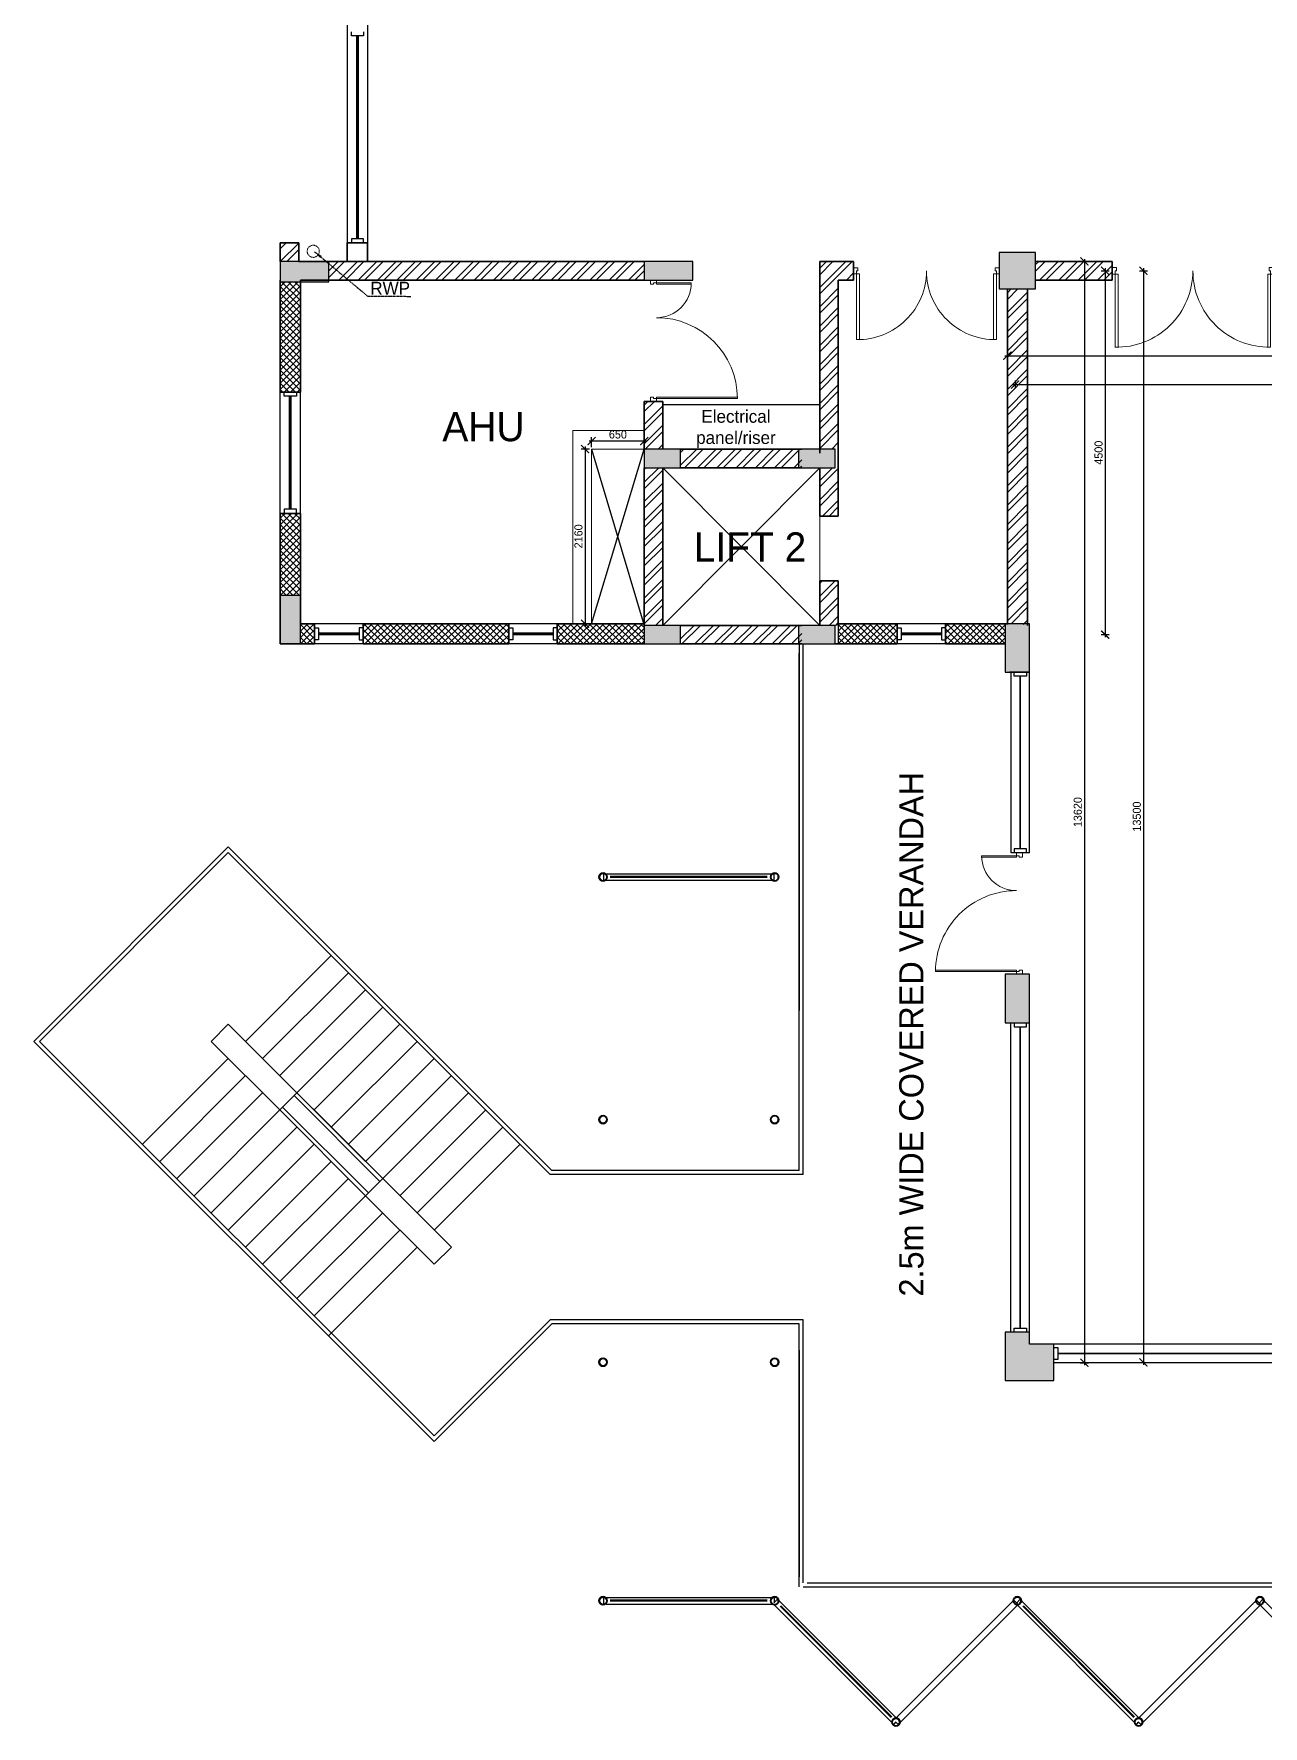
# Model space of a CAD drawing. Header units: millimetres. Extents: x -276609 to 1081398, y -453808 to 472098.
# Drawn here: x 469086 to 484284, y 3326 to 24255 of the extents above; entities that cross this region are included whole.
import ezdxf

# ---------------------------------------------------------------- set-up
doc = ezdxf.new("R2010")
doc.units = ezdxf.units.MM
doc.header["$MEASUREMENT"] = 0
doc.linetypes.add('ACAD_ISO10W100', pattern=[18, 12, -3, 0, -3])
for name, color, linetype, lineweight in [('A-Detail Lines', 241, 'Continuous', 25), ('A-DETL-LLIN', 3, 'Continuous', 9), ('A-Door', 4, 'Continuous', 9), ('A-Wall Sec', 1, 'Continuous', 20), ('A-WIN', 5, 'Continuous', 25), ('PLUMBING', 3, 'ACAD_ISO10W100', 18), ('S-Concrete', 40, 'Continuous', 25), ('SHADE SCREEN', 171, 'Continuous', 15), ('STAIR', 3, 'Continuous', 9)]:
    doc.layers.add(name, color=color, linetype=linetype, lineweight=lineweight)
for name, color, linetype in [('A-Elevation', 4, 'Continuous'), ('A-Railing', 4, 'Continuous'), ('A-Wall Patt', 8, 'Continuous'), ('A-Window', 4, 'Continuous'), ('S-Conc Patt', 9, 'Continuous'), ('SHADING COLUMNS', 210, 'Continuous'), ('text', 252, 'Continuous')]:
    doc.layers.add(name, color=color, linetype=linetype)
doc.styles.get("Standard").update_dxf_attribs({"font": ''})
doc.styles.get('Standard').set_extended_font_data('Gill Sans MT')
doc.dimstyles.new('IIITD_WD_M @ 100', dxfattribs={"dimscale": 100, "dimtxt": 1, "dimasz": 1, "dimexe": 0.5, "dimexo": 0.25, "dimgap": 0.3, "dimtad": 1, "dimdec": 0, "dimrnd": 1, "dimzin": 0, "dimdsep": 46, "dimtxsty": 'Standard', "dimblk": 'ARCHTICK', "dimcen": 0.2, "dimdle": 0.3, "dimclrd": 256, "dimclre": 256, "dimclrt": 256, "dimadec": 0, "dimazin": 0, "dimtfac": 1, "dimtdec": 0, "dimtofl": 0, "dimtmove": 0, "dimatfit": 0, "dimfxl": 0.5, "dimfxlon": 1, "dimtolj": 1, "dimtzin": 0, "dimlwd": -1, "dimlwe": -1, "dimarcsym": 0})
doc.dimstyles.new('ISO-25', dxfattribs={"dimtxt": 2.5, "dimasz": 200, "dimexe": 1.25, "dimexo": 0.625, "dimtad": 1, "dimdec": 0, "dimtxsty": 'Standard', "dimcen": 2.5, "dimadec": 0, "dimazin": 0, "dimtfac": 1, "dimtdec": 0, "dimtmove": 0, "dimatfit": 3, "dimfxl": 1, "dimarcsym": 0})
pattern_1 = [(45, (440.7, 78999.21), (-119.32427, 119.32427), []), (45, (520.26, 78999.21), (-119.32427, 119.32427), [])]

# ---------------------------------------------------------------- blocks, each defined once
blk = doc.blocks.new('Round Bar - 3_-44-4 First Floor Lvl')
at = {"layer": 'A-WIN'}
for p, q in [((-1035, -37), (-1035, 25)), ((1026, 38), (-1023, 38)), ((1026, 38), (-1023, 38)), ((1027, 38), (1026, 38)), ((1027, 38), (1026, 38)), ((1064, 38), (1038, 38)), ((1064, 38), (1038, 38)), ((1064, 38), (1064, -3)), ((-1027, -38), (-1026, -38)), ((-1027, -38), (-1026, -38)), ((-1026, -38), (1023, -38)), ((-1026, -38), (1023, -38))]:
    blk.add_line(p, q, dxfattribs=at)
blk = doc.blocks.new('Round Bar - 3_-159-4 First Floor Lvl')
at = {"layer": 'A-WIN'}
for p, q in [((-1051, -27), (-1051, 38)), ((-1038, 38), (-1051, 38)), ((-1038, 38), (-1051, 38)), ((-1026, 38), (-1027, 38)), ((-1026, 38), (-1027, 38)), ((1023, 38), (-1026, 38)), ((1023, 38), (-1026, 38)), ((1057, 1), (1057, -38)), ((-1023, -38), (1026, -38)), ((-1023, -38), (1026, -38)), ((1026, -38), (1027, -38)), ((1026, -38), (1027, -38)), ((1038, -38), (1057, -38)), ((1038, -38), (1057, -38))]:
    blk.add_line(p, q, dxfattribs=at)
blk = doc.blocks.new('Round Bar - 3_-172-4 First Floor Lvl')
at = {"layer": 'A-WIN'}
for p, q in [((-1051, -24), (-1051, 38)), ((-1038, 38), (-1051, 38)), ((-1038, 38), (-1051, 38)), ((-1025, 38), (-1026, 38)), ((-1025, 38), (-1026, 38)), ((1023, 38), (-1025, 38)), ((1023, 38), (-1025, 38)), ((1057, 1), (1057, -38)), ((-1045, -38), (-1038, -38)), ((-1045, -38), (-1038, -38)), ((-1027, -38), (-1026, -38)), ((-1027, -38), (-1026, -38)), ((-1026, -38), (1026, -38)), ((-1026, -38), (1026, -38)), ((1026, -38), (1027, -38)), ((1026, -38), (1027, -38)), ((1038, -38), (1057, -38)), ((1038, -38), (1057, -38))]:
    blk.add_line(p, q, dxfattribs=at)
blk = doc.blocks.new('Round Bar - 3_-170-4 First Floor Lvl')
at = {"layer": 'A-WIN'}
for p, q in [((-1051, 38), (-1051, -38)), ((-1038, 38), (-1051, 38)), ((-1038, 38), (-1051, 38)), ((-1026, 38), (-1028, 38)), ((-1026, 38), (-1028, 38)), ((1026, 38), (-1026, 38)), ((1026, 38), (-1026, 38)), ((1027, 38), (1026, 38)), ((1027, 38), (1026, 38)), ((1057, 38), (1038, 38)), ((1057, 38), (1038, 38)), ((1057, -38), (1057, 38)), ((-1051, -38), (-1038, -38)), ((-1051, -38), (-1038, -38)), ((-1027, -38), (-1026, -38)), ((-1027, -38), (-1026, -38)), ((-1026, -38), (1026, -38)), ((-1026, -38), (1026, -38)), ((1026, -38), (1028, -38)), ((1026, -38), (1028, -38)), ((1038, -38), (1057, -38)), ((1038, -38), (1057, -38))]:
    blk.add_line(p, q, dxfattribs=at)
blk = doc.blocks.new('Round Bar - 3_-167-4 First Floor Lvl')
at = {"layer": 'A-WIN'}
for p, q in [((-1051, -38), (-1051, 24)), ((-1038, 38), (-1044, 38)), ((-1038, 38), (-1044, 38)), ((1026, 38), (-1026, 38)), ((-1026, 38), (-1026, 38)), ((-1026, 38), (-1026, 38)), ((-1026, 38), (-1026, 38)), ((1026, 38), (-1026, 38)), ((-1026, 38), (-1026, 38)), ((1027, 38), (1026, 38)), ((1027, 38), (1026, 38)), ((1057, 38), (1038, 38)), ((1057, 38), (1038, 38)), ((1057, -38), (1057, 38)), ((-1051, -38), (-1038, -38)), ((-1051, -38), (-1038, -38)), ((-1026, -38), (-1026, -38)), ((-1026, -38), (-1026, -38)), ((-1026, -38), (1026, -38)), ((-1026, -38), (1026, -38)), ((-1026, -38), (-1026, -38)), ((-1026, -38), (-1026, -38)), ((1026, -38), (1028, -38)), ((1026, -38), (1028, -38)), ((1038, -38), (1057, -38)), ((1038, -38), (1057, -38))]:
    blk.add_line(p, q, dxfattribs=at)
blk = doc.blocks.new('w8')
at = {"layer": 'A-Window', "color": 2, "lineweight": 30}
blk.add_line((484324, 139289), (484324, 142939), dxfattribs=at)
at = {"layer": 'A-Window'}
for points in [[(484209, 139239), (484209, 142989)], [(484399, 142989), (484399, 142939), (484249, 142939), (484249, 142989)], [(484439, 139239), (484439, 142989)], [(484399, 139239), (484399, 139289), (484249, 139289), (484249, 139239)]]:
    blk.add_lwpolyline(points, dxfattribs=at)
blk = doc.blocks.new('din w3')
at = {"layer": 'A-Window', "color": 2, "lineweight": 60}
blk.add_line((477594, 164984), (477594, 166384), dxfattribs=at)
at = {"layer": 'A-Window'}
for points in [[(477469, 164934), (477469, 166434)], [(477669, 166434), (477669, 166384), (477519, 166384), (477519, 166434)], [(477719, 164934), (477719, 166434)], [(477669, 164934), (477669, 164984), (477519, 164984), (477519, 164934)]]:
    blk.add_lwpolyline(points, dxfattribs=at)
blk = doc.blocks.new('DDD6')
at = {"layer": 'A-Door', "color": 5, "lineweight": 18}
for p, q in [((461523, 90652), (461523, 91556)), ((461558, 90652), (461558, 91556)), ((463410, 90652), (463410, 91556)), ((463445, 90652), (463445, 91556)), ((461484, 90652), (461523, 90652)), ((461484, 90652), (461484, 90569)), ((461523, 90652), (461523, 90613)), ((461558, 90652), (461523, 90652)), ((463410, 90652), (463445, 90652)), ((463445, 90652), (463445, 90613)), ((463484, 90652), (463445, 90652)), ((463484, 90652), (463484, 90569)), ((461484, 90569), (461539, 90569)), ((461523, 90613), (461539, 90613)), ((461539, 90569), (461539, 90613)), ((463445, 90613), (463428, 90613)), ((463428, 90569), (463428, 90613)), ((463484, 90569), (463428, 90569))]:
    blk.add_line(p, q, dxfattribs=at)
at = {"layer": 'A-Door', "lineweight": 18}
for centre, start, end in [((461540, 90613), 359.9841, 91.3064), ((463427, 90613), 88.9273, 180.0159)]:
    blk.add_arc(centre, 943, start, end, dxfattribs=at)
blk = doc.blocks.new('Big Door Garbage')
at = {"layer": 'A-Door', "color": 5, "lineweight": 18}
for p, q in [((-12550, 128778), (-12500, 128778)), ((-12550, 128703), (-12550, 128778)), ((-12515, 128738), (-12500, 128738)), ((-12515, 128703), (-12515, 128738)), ((-12500, 128778), (-12500, 128738)), ((-11100, 128778), (-11100, 128738)), ((-11050, 128778), (-11100, 128778)), ((-11085, 128738), (-11100, 128738)), ((-11085, 128703), (-11085, 128738)), ((-11050, 128703), (-11050, 128778)), ((-12550, 128703), (-12515, 128703)), ((-12515, 128703), (-12515, 128273)), ((-12499, 128703), (-12515, 128703)), ((-12499, 128703), (-12499, 128273)), ((-11101, 128703), (-11101, 127703)), ((-11101, 128703), (-11085, 128703)), ((-11050, 128703), (-11085, 128703)), ((-11085, 128703), (-11085, 127703))]:
    blk.add_line(p, q, dxfattribs=at)
at = {"layer": 'A-Door', "lineweight": 18}
for centre, radius, start, end in [((-12515, 128703), 430, 270, 0), ((-11085, 128703), 1000, 180, 270)]:
    blk.add_arc(centre, radius, start, end, dxfattribs=at)
blk = doc.blocks.new('din d7')
at = {"layer": 'A-Door', "color": 5, "lineweight": 18}
for p, q in [((486934, 174520), (486934, 175332)), ((486969, 174518), (486969, 175332)), ((488629, 174518), (488629, 175332)), ((488664, 174518), (488664, 175332)), ((486899, 174518), (486934, 174518)), ((486899, 174518), (486899, 174443)), ((486899, 174443), (486949, 174443)), ((486934, 174518), (486934, 174483)), ((486969, 174518), (486934, 174518)), ((486934, 174483), (486949, 174483)), ((486949, 174443), (486949, 174483)), ((488629, 174518), (488664, 174518)), ((488664, 174483), (488649, 174483)), ((488649, 174443), (488649, 174483)), ((488699, 174443), (488649, 174443)), ((488664, 174518), (488664, 174483)), ((488699, 174518), (488664, 174518)), ((488699, 174518), (488699, 174443))]:
    blk.add_line(p, q, dxfattribs=at)
at = {"layer": 'A-Door', "lineweight": 18}
for centre, start, end in [((486950, 174483), 359.9841, 91.0727), ((488648, 174483), 88.9273, 180.0159)]:
    blk.add_arc(centre, 849, start, end, dxfattribs=at)
blk = doc.blocks.new('ttrttrgt')
at = {"layer": 'A-Window', "color": 2, "lineweight": 30}
blk.add_line((503296, 136159), (503296, 139884), dxfattribs=at)
at = {"layer": 'A-Window'}
for points in [[(503181, 136109), (503181, 139934)], [(503221, 139934), (503221, 139884), (503371, 139884), (503371, 139934)], [(503411, 136109), (503411, 139934)], [(503221, 136109), (503221, 136159), (503371, 136159), (503371, 136109)]]:
    blk.add_lwpolyline(points, dxfattribs=at)
blk = doc.blocks.new('dw2')
at = {"layer": 'A-Window'}
blk.add_line((484439, 147324), (484189, 147324), dxfattribs=at)
at = {"layer": 'A-Window', "color": 2, "lineweight": 30}
blk.add_line((484324, 145139), (484324, 147274), dxfattribs=at)
at = {"layer": 'A-Window'}
for points in [[(484439, 145089), (484209, 145089), (484209, 147324)], [(484399, 147324), (484399, 147274), (484249, 147274), (484249, 147324)], [(484439, 145089), (484439, 147324)], [(484399, 145089), (484399, 145139), (484249, 145139), (484249, 145089)]]:
    blk.add_lwpolyline(points, dxfattribs=at)
at = {"layer": 'A-Detail Lines', "rotation": 270}
blk.add_blockref('Big Door Garbage', (355573, 132539), dxfattribs=at)
blk = doc.blocks.new('din w1')
at = {"layer": 'A-Window', "color": 2, "lineweight": 60}
blk.add_line((476279, 163779), (476779, 163779), dxfattribs=at)
at = {"layer": 'A-Window'}
for points in [[(476229, 163904), (476829, 163904)], [(476229, 163704), (476279, 163704), (476279, 163854), (476229, 163854)], [(476829, 163704), (476779, 163704), (476779, 163854), (476829, 163854)], [(476229, 163654), (476829, 163654)]]:
    blk.add_lwpolyline(points, dxfattribs=at)
blk = doc.blocks.new('Pipe-Column - Pipe3-1_2STD-50-2 GL')
at = {"layer": 'S-Concrete', "lineweight": 35}
for radius, start, end in [(50.8, 0, 180), (45.1, 0, 180), (45.1, 180, 0), (50.8, 180, 360)]:
    blk.add_arc((0, 0), radius, start, end, dxfattribs=at)
blk = doc.blocks.new('Pipe-Column - Pipe3-1_2STD-48-2 GL')
at = {"layer": 'S-Concrete', "lineweight": 35}
for radius, start, end in [(50.8, 0, 180), (50.8, 180, 360), (45.1, 360, 180), (45.1, 180, 360)]:
    blk.add_arc((0, 0), radius, start, end, dxfattribs=at)
blk = doc.blocks.new('Pipe-Column - Pipe3-1_2STD-49-2 GL')
at = {"layer": 'S-Concrete', "lineweight": 35}
for radius, start, end in [(50.8, 0, 180), (50.8, 180, 360), (45.1, 360, 180), (45.1, 180, 360)]:
    blk.add_arc((0, 0), radius, start, end, dxfattribs=at)
blk = doc.blocks.new('TRGHT4')
at = {"layer": 'SHADING COLUMNS', "rotation": 135.0000000004137}
for name, p in [('Pipe-Column - Pipe3-1_2STD-48-2 GL', (397060, -137137)), ('Pipe-Column - Pipe3-1_2STD-48-2 GL', (399181, -137137)), ('Pipe-Column - Pipe3-1_2STD-48-2 GL', (397060, -140137)), ('Pipe-Column - Pipe3-1_2STD-48-2 GL', (399181, -140137)), ('Pipe-Column - Pipe3-1_2STD-48-2 GL', (397060, -143137)), ('Pipe-Column - Pipe3-1_2STD-48-2 GL', (399181, -143137)), ('Pipe-Column - Pipe3-1_2STD-48-2 GL', (397060, -146087)), ('Pipe-Column - Pipe3-1_2STD-49-2 GL', (399181, -146087))]:
    blk.add_blockref(name, p, dxfattribs=at)
at = {"layer": 'SHADING COLUMNS'}
for p in [(402181, -146087), (405181, -146087), (400681, -147587), (403681, -147587)]:
    blk.add_blockref('Pipe-Column - Pipe3-1_2STD-50-2 GL', p, dxfattribs=at)
blk = doc.blocks.new('_ArchTick')
at = {"color": 0, "linetype": 'ByBlock', "const_width": 0.15}
blk.add_lwpolyline([(-0.5, -0.5), (0.5, 0.5)], dxfattribs=at)
blk = doc.blocks.new('*D676')
at = {"layer": 'text'}
for p, q in [((475982, 19145), (475982, 19269)), ((476632, 19145), (476632, 19269)), ((476662, 19219), (475952, 19219))]:
    blk.add_line(p, q, dxfattribs=at)
at = {"layer": 'text', "xscale": 100, "yscale": 100, "zscale": 100, "rotation": 180}
blk.add_blockref('_ArchTick', (475982, 19219), dxfattribs=at)
at = {"layer": 'text', "xscale": 100, "yscale": 100, "zscale": 100}
blk.add_blockref('_ArchTick', (476632, 19219), dxfattribs=at)
at = {"layer": 'text', "insert": (476307, 19300), "char_height": 100, "attachment_point": 5}
blk.add_mtext('\\A1;650', dxfattribs=at)
blk = doc.blocks.new('*D677')
at = {"layer": 'text'}
for p, q in [((475957, 19120), (475851, 19120)), ((475901, 19150), (475901, 16930)), ((475957, 16960), (475851, 16960))]:
    blk.add_line(p, q, dxfattribs=at)
at = {"layer": 'text', "xscale": 100, "yscale": 100, "zscale": 100}
for p, rotation in [((475901, 19120), 90), ((475901, 16960), 270)]:
    blk.add_blockref('_ArchTick', p, dxfattribs=dict(at, rotation=rotation))
at = {"layer": 'text', "insert": (475820, 18040), "char_height": 100, "attachment_point": 5, "rotation": 90}
blk.add_mtext('\\A1;2160', dxfattribs=at)
blk = doc.blocks.new('*D678')
at = {"layer": 'A-Detail Lines'}
for p, q in [((482331, 21355), (482331, 16795)), ((482281, 21325), (482381, 21325)), ((482281, 16825), (482381, 16825))]:
    blk.add_line(p, q, dxfattribs=at)
at = {"layer": 'A-Detail Lines', "xscale": 100, "yscale": 100, "zscale": 100}
for p, rotation in [((482331, 21325), 90), ((482331, 16825), 270)]:
    blk.add_blockref('_ArchTick', p, dxfattribs=dict(at, rotation=rotation))
at = {"layer": 'A-Detail Lines', "insert": (482250, 19075), "char_height": 100, "attachment_point": 5, "rotation": 90}
blk.add_mtext('\\A1;4500', dxfattribs=at)
blk = doc.blocks.new('*D679')
at = {"layer": 'A-Detail Lines'}
for p, q in [((481187, 19918), (490277, 19918)), ((481217, 19968), (481217, 19868)), ((490247, 19968), (490247, 19868))]:
    blk.add_line(p, q, dxfattribs=at)
at = {"layer": 'A-Detail Lines', "xscale": 100, "yscale": 100, "zscale": 100, "rotation": 180}
blk.add_blockref('_ArchTick', (481217, 19918), dxfattribs=at)
at = {"layer": 'A-Detail Lines', "xscale": 100, "yscale": 100, "zscale": 100}
blk.add_blockref('_ArchTick', (490247, 19918), dxfattribs=at)
at = {"layer": 'A-Detail Lines', "insert": (485732, 20049), "char_height": 200, "attachment_point": 5}
blk.add_mtext('\\A1;9030', dxfattribs=at)
blk = doc.blocks.new('*D680')
at = {"layer": 'A-Detail Lines'}
for p, q in [((482804, 21355), (482804, 7795)), ((482754, 21325), (482854, 21325)), ((482754, 7825), (482854, 7825))]:
    blk.add_line(p, q, dxfattribs=at)
at = {"layer": 'A-Detail Lines', "xscale": 100, "yscale": 100, "zscale": 100}
for p, rotation in [((482804, 21325), 90), ((482804, 7825), 270)]:
    blk.add_blockref('_ArchTick', p, dxfattribs=dict(at, rotation=rotation))
at = {"layer": 'A-Detail Lines', "insert": (482723, 14575), "char_height": 100, "attachment_point": 5, "rotation": 90}
blk.add_mtext('\\A1;13500', dxfattribs=at)
blk = doc.blocks.new('*D682')
at = {"layer": 'A-Detail Lines'}
for p, q in [((481122, 20324), (481122, 20224)), ((490362, 20324), (490362, 20224)), ((481092, 20274), (490392, 20274))]:
    blk.add_line(p, q, dxfattribs=at)
at = {"layer": 'A-Detail Lines', "xscale": 100, "yscale": 100, "zscale": 100, "rotation": 180}
blk.add_blockref('_ArchTick', (481122, 20274), dxfattribs=at)
at = {"layer": 'A-Detail Lines', "xscale": 100, "yscale": 100, "zscale": 100}
blk.add_blockref('_ArchTick', (490362, 20274), dxfattribs=at)
at = {"layer": 'A-Detail Lines', "insert": (485742, 20405), "char_height": 200, "attachment_point": 5}
blk.add_mtext('\\A1;9240', dxfattribs=at)
blk = doc.blocks.new('*D683')
at = {"layer": 'A-Detail Lines'}
for p, q in [((482024, 21440), (482124, 21440)), ((482074, 21470), (482074, 7790)), ((482024, 7820), (482124, 7820))]:
    blk.add_line(p, q, dxfattribs=at)
at = {"layer": 'A-Detail Lines', "xscale": 100, "yscale": 100, "zscale": 100}
for p, rotation in [((482074, 21440), 90), ((482074, 7820), 270)]:
    blk.add_blockref('_ArchTick', p, dxfattribs=dict(at, rotation=rotation))
at = {"layer": 'A-Detail Lines', "insert": (481993, 14630), "char_height": 100, "attachment_point": 5, "rotation": 90}
blk.add_mtext('\\A1;13620', dxfattribs=at)

msp = doc.modelspace()

# ---------------------------------------------------------------- hatches: boundary and pattern name
at = {"layer": 'A-Wall Patt'}
h = msp.add_hatch(dxfattribs=at)
h.set_pattern_fill('ANSI32', color=256, scale=450, angle=360, style=0)
h.set_pattern_definition([(45, (-3066.9, 75084.49), (-119.32427, 119.32427), []), (45, (-2987.35, 75084.49), (-119.32427, 119.32427), [])])
h.paths.add_polyline_path([(472361.9, 21669.7), (472131.9, 21669.7), (472131.9, 21439.7), (472361.9, 21439.7)])
h.paths.add_polyline_path([(472731.9, 21439.7), (472731.9, 21209.7), (476631.9, 21209.7), (476631.9, 21439.7)])
h = msp.add_hatch(dxfattribs=at)
h.set_pattern_fill('ANSI32', color=256, scale=450, style=0)
h.set_pattern_definition(pattern_1)
h.paths.add_polyline_path([(481371.9, 21099.7), (481246.9, 21099.7), (481266, 16959.7), (481371.9, 16939.7)])
h.paths.add_polyline_path([(481246.9, 21099.7), (481121.9, 21099.7), (481121.9, 16959.7), (481145.3, 16959.7), (481175.6, 16959.7), (481203.3, 16959.7), (481246.9, 16959.7), (481266, 16959.7)])
h.paths.add_polyline_path([(512746.9, 21669.7), (512631.9, 21669.7), (512631.9, 21439.7), (512746.9, 21439.7)])
h.paths.add_polyline_path([(512861.9, 21669.7), (512746.9, 21669.7), (512746.9, 21439.7), (512861.9, 21439.7)])
edge = h.paths.add_edge_path()
edge.add_arc((490246.9, 21329.5), 300, 247.45969, 292.54031, ccw=False)
edge.add_line((490131.9, 21052.4), (490131.9, 16988.4))
edge.add_arc((490246.9, 16824.7), 200, 54.90037, 125.09963, ccw=False)
edge.add_line((490361.9, 16988.4), (490361.9, 21052.4))
edge = h.paths.add_edge_path()
edge.add_line((489967.9, 21439.7), (486024, 21439.7))
edge.add_arc((485746.9, 21324.7), 300, 0, 22.54031, ccw=False)
edge.add_arc((485746.9, 21324.7), 300, -22.54031, 0, ccw=False)
edge.add_line((486024, 21209.7), (489971.9, 21209.7))
edge.add_arc((490246.9, 21329.5), 300, 180, 203.53349, ccw=False)
edge.add_arc((490246.9, 21329.5), 300, 158.44578, 180, ccw=False)
edge = h.paths.add_edge_path()
edge.add_line((485469.8, 21439.7), (484415.9, 21439.7))
edge.add_line((484415.9, 21439.7), (484415.9, 21209.7))
edge.add_line((484415.9, 21209.7), (485469.8, 21209.7))
edge.add_arc((485746.9, 21324.7), 300, 180, 202.54031, ccw=False)
edge.add_arc((485746.9, 21324.7), 300, 157.45969, 180, ccw=False)
edge = h.paths.add_edge_path()
edge.add_arc((490246.9, 16824.7), 200, 234.90037, 305.09963, ccw=False)
edge.add_line((490131.9, 16661.1), (490131.9, 12488.4))
edge.add_arc((490246.9, 12324.7), 200, 54.90037, 125.09963, ccw=False)
edge.add_line((490361.9, 12488.4), (490361.9, 16661.1))
edge = h.paths.add_edge_path()
edge.add_arc((490246.9, 12324.7), 200, 234.90037, 305.09963, ccw=False)
edge.add_line((490131.9, 12161.1), (490131.9, 8049.7))
edge.add_line((490131.9, 8049.7), (490361.9, 8049.7))
edge.add_line((490361.9, 8049.7), (490361.9, 12161.1))
h.paths.add_polyline_path([(504726.9, 21439.7), (504231.9, 21439.7), (504231.9, 21209.7), (504726.9, 21209.7)])
edge = h.paths.add_edge_path()
edge.add_line((503631.9, 21439.7), (499525.9, 21439.7))
edge.add_arc((499246.9, 21329.5), 300, 0, 21.55422, ccw=False)
edge.add_arc((499246.9, 21329.5), 300, -23.53349, 0, ccw=False)
edge.add_line((499522, 21209.7), (503631.9, 21209.7))
edge.add_line((503631.9, 21209.7), (503631.9, 21439.7))
edge = h.paths.add_edge_path()
edge.add_arc((499246.9, 21329.5), 300, 158.44578, 180, ccw=False)
edge.add_line((498967.9, 21439.7), (495025.9, 21439.7))
edge.add_arc((494746.9, 21329.5), 300, 0, 21.55422, ccw=False)
edge.add_arc((494746.9, 21329.5), 300, -23.53349, 0, ccw=False)
edge.add_line((495022, 21209.7), (498971.9, 21209.7))
edge.add_arc((499246.9, 21329.5), 300, 180, 203.53349, ccw=False)
edge = h.paths.add_edge_path()
edge.add_line((494467.9, 21439.7), (493496.9, 21439.7))
edge.add_line((493496.9, 21439.7), (493496.9, 21209.7))
edge.add_line((493496.9, 21209.7), (494471.9, 21209.7))
edge.add_arc((494746.9, 21329.5), 300, 180, 203.53349, ccw=False)
edge.add_arc((494746.9, 21329.5), 300, 158.44578, 180, ccw=False)
edge = h.paths.add_edge_path()
edge.add_line((491496.9, 21439.7), (490525.9, 21439.7))
edge.add_arc((490246.9, 21329.5), 300, 0, 21.55422, ccw=False)
edge.add_arc((490246.9, 21329.5), 300, -23.53349, 0, ccw=False)
edge.add_line((490522, 21209.7), (491496.9, 21209.7))
edge.add_line((491496.9, 21209.7), (491496.9, 21439.7))
h.paths.add_polyline_path([(481471.9, 21439.7), (481471.9, 21209.7), (482415.9, 21209.7), (482415.9, 21439.7)])
h.paths.add_polyline_path([(507946.9, 21209.7), (507946.9, 21439.7), (505926.9, 21439.7), (505926.9, 21209.7)])
h.paths.add_polyline_path([(508546.9, 21439.7), (508546.9, 21209.7), (512561.9, 21209.7), (512561.9, 21439.7)])
h = msp.add_hatch(dxfattribs=at)
h.set_pattern_fill('ANSI32', color=256, scale=450, style=0)
h.set_pattern_definition(pattern_1)
h.paths.add_polyline_path([(478581.9, 19119.7), (477081.9, 19119.7), (477081.9, 18889.7), (478581.9, 18889.7)])
h.paths.add_polyline_path([(476861.9, 18889.7), (476631.9, 18889.7), (476631.9, 16939.7), (476861.9, 16939.7)])
h.paths.add_polyline_path([(478581.9, 16939.7), (477081.9, 16939.7), (477081.9, 16709.7), (478581.9, 16709.7)])
h.paths.add_polyline_path([(479031.9, 18889.7), (478801.9, 18889.7), (478801.9, 18289.7), (479031.9, 18289.7)])
h.paths.add_polyline_path([(476746.9, 19709.7), (476631.9, 19709.7), (476631.9, 19069.7), (476746.9, 19069.7)])
h.paths.add_polyline_path([(479031.9, 17489.7), (478801.9, 17489.7), (478801.9, 16939.7), (479031.9, 16939.7)])
h.paths.add_polyline_path([(476746.9, 19119.7), (476861.9, 19119.7), (476861.9, 19709.7), (476746.9, 19709.7)])
h.paths.add_polyline_path([(479221.9, 21324.7), (479221.9, 21439.7), (478801.9, 21439.7), (478801.9, 21324.7)])
h.paths.add_polyline_path([(479221.9, 21209.7), (479221.9, 21324.7), (478801.9, 21324.7), (478801.9, 19119.7), (479031.9, 19119.7), (479031.9, 21209.7)])
h = msp.add_hatch(dxfattribs=at)
h.set_pattern_fill('ANSI37', color=256, scale=450, style=0)
h.set_pattern_definition([(45, (472131.903, 17309.73), (-39.77476, 39.77476), []), (135, (472131.903, 17309.73), (-39.77476, -39.77476), [])])
h.paths.add_polyline_path([(472381.9, 18324.7), (472131.9, 18324.7), (472131.9, 17309.7), (472381.9, 17309.7)])
h.paths.add_polyline_path([(472381.9, 21189.7), (472131.9, 21189.7), (472131.9, 19824.7), (472381.9, 19824.7)])
h = msp.add_hatch(dxfattribs=at)
h.set_pattern_fill('ANSI37', color=256, scale=450, style=0)
h.set_pattern_definition([(45, (472381.903, 16709.73), (-39.77476, 39.77476), []), (135, (472381.903, 16709.73), (-39.77476, -39.77476), [])])
h.paths.add_polyline_path([(476631.9, 16939.7), (476631.9, 16959.7), (475557.7, 16959.7), (475557.7, 16709.7), (476631.9, 16709.7)])
h.paths.add_polyline_path([(474957.7, 16959.7), (473157.7, 16959.7), (473157.7, 16709.7), (474957.7, 16709.7)])
h.paths.add_polyline_path([(472557.7, 16959.7), (472381.9, 16959.7), (472381.9, 16709.7), (472557.7, 16709.7)])
h = msp.add_hatch(dxfattribs=at)
h.set_pattern_fill('ANSI37', color=256, scale=450, style=0)
h.set_pattern_definition([(45, (479031.903, 16709.73), (-39.7748, 39.7748), []), (135, (479031.903, 16709.73), (-39.7748, -39.7748), [])])
h.paths.add_polyline_path([(479757.7, 16959.7), (479031.9, 16959.7), (479031.9, 16939.7), (479031.9, 16709.7), (479757.7, 16709.7)])
h.paths.add_polyline_path([(481096.9, 16959.7), (480357.7, 16959.7), (480357.7, 16709.7), (481096.9, 16709.7)])
at = {"layer": 'S-Conc Patt'}
for points in [[(472131.9, 21439.7), (472131.9, 21189.7), (472731.9, 21189.7), (472731.9, 21439.7)], [(476631.9, 21439.7), (476631.9, 21209.7), (477231.9, 21209.7), (477231.9, 21439.7)], [(481021.9, 21549.7), (481021.9, 21099.7), (481471.9, 21099.7), (481471.9, 21549.7)], [(476631.9, 19119.7), (476631.9, 18889.7), (477081.9, 18889.7), (477081.9, 19119.7)], [(478541.9, 19119.7), (478541.9, 18889.7), (478991.9, 18889.7), (478991.9, 19119.7)], [(472381.9, 17309.7), (472131.9, 17309.7), (472131.9, 16709.7), (472381.9, 16709.7)], [(481396.9, 16959.7), (481096.9, 16959.7), (481096.9, 16359.7), (481396.9, 16359.7)], [(476631.9, 16939.7), (476631.9, 16709.7), (477081.9, 16709.7), (477081.9, 16939.7)], [(478541.9, 16939.7), (478541.9, 16709.7), (478991.9, 16709.7), (478991.9, 16939.7)], [(481396.9, 12624.7), (481096.9, 12624.7), (481096.9, 12024.7), (481396.9, 12024.7)], [(481096.9, 7599.7), (481696.9, 7599.7), (481696.9, 8049.7), (481396.9, 8049.7), (481396.9, 8199.7), (481096.9, 8199.7)]]:
    msp.add_hatch(color=8, dxfattribs=at).paths.add_polyline_path(points)

# ---------------------------------------------------------------- linework, layer by layer
at = {"layer": 'A-Detail Lines'}
for p, q in [((476861.9, 19669.7), (478801.9, 19669.7)), ((478801.9, 16939.7), (476861.9, 18889.7)), ((476861.9, 16939.7), (478801.9, 18889.7))]:
    msp.add_line(p, q, dxfattribs=at)
at = {"layer": 'A-DETL-LLIN'}
msp.add_line((478801.9, 18289.7), (478801.9, 17489.7), dxfattribs=at)
at = {"layer": 'A-Elevation'}
for p, q in [((472961.9, 24509.7), (472961.9, 21669.7)), ((473211.9, 24509.7), (473211.9, 21669.7)), ((479031.9, 16939.7), (479031.9, 16709.7))]:
    msp.add_line(p, q, dxfattribs=at)
at = {"layer": 'A-Railing'}
for p, q in [((478546.9, 16709.7), (478546.9, 12174.7)), ((478546.9, 10199.7), (478546.9, 16594.7)), ((478596.9, 10149.7), (478596.9, 16709.7)), ((471490.7, 14199.5), (469086.5, 11795.3)), ((471490.7, 14128.8), (469157.2, 11795.3)), ((471490.7, 14199.5), (475490.4, 10199.7)), ((471490.7, 14128.8), (475469.7, 10149.7)), ((469086.5, 11795.3), (474036.2, 6845.6)), ((469157.2, 11795.3), (474036.2, 6916.3)), ((473399.8, 10098.3), (471667.4, 11830.7)), ((473364.5, 10062.9), (472303.8, 11123.6)), ((472339.2, 11158.9), (473187.7, 10310.4)), ((472127.1, 10946.8), (473187.7, 9886.1)), ((472162.4, 10982.1), (473223.1, 9921.5)), ((478596.9, 10149.7), (475469.7, 10149.7)), ((478546.9, 10199.7), (475490.4, 10199.7)), ((475469.7, 8349.7), (474036.2, 6916.3)), ((475490.4, 8299.7), (474036.2, 6845.6)), ((478596.9, 8349.7), (475469.7, 8349.7)), ((478546.9, 8299.7), (475490.4, 8299.7)), ((478546.9, 5049.7), (478546.9, 8299.7)), ((478596.9, 5099.7), (478596.9, 8349.7)), ((478546.9, 7974.7), (478546.9, 5174.7)), ((478596.9, 5049.7), (506396.9, 5049.7)), ((478646.9, 5099.7), (506346.9, 5099.7)), ((478826.9, 5049.7), (506396.9, 5049.7))]:
    msp.add_line(p, q, dxfattribs=at)
at = {"layer": 'A-Wall Sec', "lineweight": 35}
for p, q in [((472131.9, 21439.7), (472131.9, 21669.7)), ((472131.9, 21669.7), (472361.9, 21669.7)), ((472361.9, 21669.7), (472361.9, 21439.7)), ((472961.9, 21439.7), (472961.9, 21669.7)), ((472961.9, 21669.7), (473211.9, 21669.7)), ((473211.9, 21669.7), (473211.9, 21439.7)), ((476631.9, 21439.7), (472361.9, 21439.7)), ((478801.9, 21439.7), (478801.9, 19069.7)), ((479221.9, 21439.7), (478801.9, 21439.7)), ((479221.9, 21209.7), (479221.9, 21439.7)), ((481471.9, 21439.7), (482415.9, 21439.7)), ((482415.9, 21439.7), (482415.9, 21209.7)), ((472131.9, 21209.7), (472131.9, 19824.7)), ((472381.9, 19824.7), (472381.9, 21209.7)), ((472381.9, 21209.7), (476631.9, 21209.7)), ((479031.9, 18289.7), (479031.9, 21209.7)), ((479031.9, 21209.7), (479221.9, 21209.7)), ((481471.9, 21209.7), (482415.9, 21209.7)), ((481121.9, 21099.7), (481121.9, 16959.7)), ((481371.9, 16939.7), (481371.9, 21099.7)), ((472131.9, 19824.7), (472381.9, 19824.7)), ((476631.9, 19709.7), (476631.9, 19069.7)), ((476631.9, 19709.7), (476861.9, 19709.7)), ((476861.9, 19119.7), (476861.9, 19709.7)), ((477081.9, 19119.7), (478581.9, 19119.7)), ((476631.9, 18889.7), (476631.9, 16939.7)), ((476861.9, 18889.7), (476861.9, 16939.7)), ((477081.9, 18889.7), (478581.9, 18889.7)), ((478801.9, 18889.7), (478801.9, 18289.7)), ((472131.9, 18324.7), (472131.9, 16709.7)), ((472381.9, 18324.7), (472131.9, 18324.7)), ((472381.9, 16959.7), (472381.9, 18324.7)), ((478801.9, 18289.7), (479031.9, 18289.7)), ((479031.9, 17489.7), (478801.9, 17489.7)), ((478801.9, 17489.7), (478801.9, 16939.7)), ((479031.9, 16939.7), (479031.9, 17489.7)), ((472557.7, 16959.7), (472381.9, 16959.7)), ((472557.7, 16709.7), (472557.7, 16959.7)), ((474957.7, 16959.7), (473157.7, 16959.7)), ((473157.7, 16959.7), (473157.7, 16709.7)), ((474957.7, 16709.7), (474957.7, 16959.7)), ((476631.9, 16959.7), (475557.7, 16959.7)), ((475557.7, 16959.7), (475557.7, 16709.7)), ((479757.7, 16959.7), (479031.9, 16959.7)), ((479757.7, 16709.7), (479757.7, 16959.7)), ((481131.9, 16959.7), (480357.7, 16959.7)), ((480357.7, 16959.7), (480357.7, 16709.7)), ((477081.9, 16939.7), (478581.9, 16939.7)), ((472131.9, 16709.7), (472557.7, 16709.7)), ((473157.7, 16709.7), (474957.7, 16709.7)), ((475557.7, 16709.7), (476631.9, 16709.7)), ((477081.9, 16709.7), (478581.9, 16709.7)), ((478991.9, 16709.7), (479757.7, 16709.7)), ((480357.7, 16709.7), (481096.9, 16709.7))]:
    msp.add_line(p, q, dxfattribs=at)
at = {"layer": 'A-Wall Sec'}
for p, q in [((475751.9, 16959.7), (475751.9, 19349.7)), ((475751.9, 19349.7), (476631.9, 19349.7)), ((475981.9, 16959.7), (475981.9, 19119.7)), ((475981.9, 19119.7), (476631.9, 19119.7))]:
    msp.add_line(p, q, dxfattribs=at)
at = {"layer": 'A-Window', "color": 2, "lineweight": 60}
msp.add_line((473086.9, 21719.7), (473086.9, 24229.7), dxfattribs=at)
at = {"layer": 'A-Window'}
for points in [[(473161.9, 24279.7), (473161.9, 24229.7), (473011.9, 24229.7), (473011.9, 24279.7)], [(473161.9, 21669.7), (473161.9, 21719.7), (473011.9, 21719.7), (473011.9, 21669.7)]]:
    msp.add_lwpolyline(points, dxfattribs=at)
at = {"layer": 'PLUMBING'}
msp.add_circle((472540.5, 21565.7), 75, dxfattribs=at)
at = {"layer": 'S-Concrete'}
for p, q in [((471278.5, 11795.3), (471490.7, 12007.4)), ((472339.2, 11158.9), (471490.7, 12007.4)), ((472127.1, 10946.8), (471278.5, 11795.3)), ((472127.1, 10946.8), (472339.2, 11158.9)), ((473187.7, 9886.1), (473399.8, 10098.3)), ((474248.4, 9249.7), (473399.8, 10098.3)), ((474036.2, 9037.6), (473187.7, 9886.1)), ((474036.2, 9037.6), (474248.4, 9249.7))]:
    msp.add_line(p, q, dxfattribs=at)
for points in [[(472131.9, 21439.7), (472131.9, 21189.7), (472731.9, 21189.7), (472731.9, 21439.7)], [(476631.9, 21439.7), (476631.9, 21209.7), (477231.9, 21209.7), (477231.9, 21439.7)], [(481021.9, 21549.7), (481021.9, 21099.7), (481471.9, 21099.7), (481471.9, 21549.7)], [(476631.9, 19119.7), (476631.9, 18889.7), (477081.9, 18889.7), (477081.9, 19119.7)], [(478541.9, 19119.7), (478541.9, 18889.7), (478991.9, 18889.7), (478991.9, 19119.7)], [(472381.9, 17309.7), (472131.9, 17309.7), (472131.9, 16709.7), (472381.9, 16709.7)], [(481396.9, 16959.7), (481096.9, 16959.7), (481096.9, 16359.7), (481396.9, 16359.7)], [(476631.9, 16939.7), (476631.9, 16709.7), (477081.9, 16709.7), (477081.9, 16939.7)], [(478541.9, 16939.7), (478541.9, 16709.7), (478991.9, 16709.7), (478991.9, 16939.7)], [(481396.9, 12624.7), (481096.9, 12624.7), (481096.9, 12024.7), (481396.9, 12024.7)], [(481696.9, 8049.7), (481396.9, 8049.7), (481396.9, 8199.7), (481096.9, 8199.7), (481096.9, 7599.7), (481696.9, 7599.7)]]:
    msp.add_lwpolyline(points, close=True, dxfattribs=at)
at = {"layer": 'SHADE SCREEN', "lineweight": 35}
for p, q in [((478153.6, 13834.7), (476210.8, 13834.7)), ((476210.8, 13824.7), (478153.6, 13824.7)), ((478153.6, 4884.7), (476210.8, 4884.7)), ((476210.8, 4874.7), (478153.6, 4874.7)), ((479694.3, 3441.5), (478320.5, 4815.3)), ((482694.3, 3441.5), (481320.5, 4815.3)), ((478313.4, 4808.2), (479687.2, 3434.4)), ((481313.4, 4808.2), (482687.2, 3434.4))]:
    msp.add_line(p, q, dxfattribs=at)
at = {"layer": 'STAIR'}
for p, q in [((472763.5, 12856), (471702.8, 11795.3)), ((472975.6, 12643.8), (471914.9, 11583.2)), ((473187.7, 12431.7), (472127.1, 11371.1)), ((473399.8, 12219.6), (472339.2, 11158.9)), ((473612, 12007.4), (472551.3, 10946.8)), ((473824.1, 11795.3), (472763.5, 10734.7)), ((471490.7, 11583.2), (470430, 10522.5)), ((474036.2, 11583.2), (472975.6, 10522.5)), ((471702.8, 11371.1), (470642.1, 10310.4)), ((474248.4, 11371.1), (473187.7, 10310.4)), ((471914.9, 11158.9), (470854.3, 10098.3)), ((474460.5, 11158.9), (473399.8, 10098.3)), ((472127.1, 10946.8), (471066.4, 9886.1)), ((474672.6, 10946.8), (473612, 9886.1)), ((472339.2, 10734.7), (471278.5, 9674)), ((474884.8, 10734.7), (473824.1, 9674)), ((472551.3, 10522.5), (471490.7, 9461.9)), ((475096.9, 10522.5), (474036.2, 9461.9)), ((472763.5, 10310.4), (471702.8, 9249.7)), ((472975.6, 10098.3), (471914.9, 9037.6)), ((473187.7, 9886.1), (472127.1, 8825.5)), ((473399.8, 9674), (472339.2, 8613.3)), ((473612, 9461.9), (472551.3, 8401.2)), ((473824.1, 9249.7), (472728.1, 8153.7))]:
    msp.add_line(p, q, dxfattribs=at)
at = {"layer": 'text'}
for p, q in [((475981.9, 19119.7), (476631.9, 16939.7)), ((475981.9, 16959.7), (476631.9, 19119.7))]:
    msp.add_line(p, q, dxfattribs=at)

# ---------------------------------------------------------------- block references
at = {"layer": 'A-Door', "xscale": -1}
for name, p, rotation in [('din d7', (-7676.9, 195805.1), 180), ('DDD6', (20932.2, 111935.2), 180), ('Big Door Garbage', (605487.2, 8659.7), 90)]:
    msp.add_blockref(name, p, dxfattribs=dict(at, rotation=rotation))
at = {"layer": 'A-Door'}
msp.add_blockref('dw2', (-3041.9, -130964.5), dxfattribs=at)
at = {"layer": 'A-Window'}
for name, p in [('din w3', (-5336.9, -146609.5)), ('ttrttrgt', (-22014.3, -127909.3))]:
    msp.add_blockref(name, p, dxfattribs=at)
for name, p, rotation in [('din w1', (949386.5, 180613.9), 180), ('din w1', (951786.5, 180613.9), 180), ('din w1', (956586.5, 180613.9), 180), ('w8', (624686.1, -476389.1), 90)]:
    msp.add_blockref(name, p, dxfattribs=dict(at, rotation=rotation))
at = {"layer": 'S-Concrete'}
msp.add_blockref('TRGHT4', (79063.8, 150964.2), dxfattribs=at)
at = {"layer": 'SHADE SCREEN', "lineweight": 35}
for name, p, rotation in [('Round Bar - 3_-170-4 First Floor Lvl', (477187, 13824.7), 180), ('Round Bar - 3_-167-4 First Floor Lvl', (477187, 4874.7), 180), ('Round Bar - 3_-172-4 First Floor Lvl', (478996.9, 4124.7), 315.0000000004103), ('Round Bar - 3_-159-4 First Floor Lvl', (481996.9, 4124.7), 315.0000000004103), ('Round Bar - 3_-159-4 First Floor Lvl', (484996.9, 4124.7), 315.0000000004103)]:
    msp.add_blockref(name, p, dxfattribs=dict(at, rotation=rotation))
at = {"layer": 'SHADE SCREEN', "rotation": 224.9999999995897}
for p in [(480496.9, 4124.7), (483496.9, 4124.7)]:
    msp.add_blockref('Round Bar - 3_-44-4 First Floor Lvl', p, dxfattribs=at)

# ---------------------------------------------------------------- texts
at = {"layer": 'PLUMBING', "char_height": 157.5, "attachment_point": 5, "rotation": 0}
for s, insert in [('{\\fCentury Gothic|b0|i0|c0|p34;RWP}', (473491.8, 21109.7)), ('{\\fCentury Gothic|b0|i0|c0|p34;Electrical \\Ppanel/riser}', (477766.4, 19368.8))]:
    msp.add_mtext(s, dxfattribs=dict(at, insert=insert))
at = {"layer": 'text', "char_height": 360, "width": 7754.871, "attachment_point": 1}
for s, insert in [('\\pi3385.2;{\\fCentury Gothic|b0|i0|c0|p34;AHU}', (470751.3, 19576.9)), ('{\\fCentury Gothic|b0|i0|c0|p34;LIFT 2} ', (477244.7, 18089.1))]:
    msp.add_mtext(s, dxfattribs=dict(at, insert=insert))
at = {"layer": 'text', "insert": (479784.6, 8639.5), "char_height": 300, "attachment_point": 1, "rotation": 90}
msp.add_mtext('{\\fCentury Gothic|b0|i0|c0|p34;2.5m WIDE COVERED VERANDAH}', dxfattribs=at)

# ---------------------------------------------------------------- dimensions: what is measured, and where the dimension line sits
at = {"layer": 'A-Detail Lines'}
dim = msp.add_linear_dim(base=(490246.9, 19917.5), p1=(481216.9, 21721.5), p2=(490246.9, 21753.5), dimstyle='IIITD_WD_M @ 100', override={"dimtxt": 2}, dxfattribs=at)
dim.commit()
dim.dimension.update_dxf_attribs({"geometry": '*D679', "text_midpoint": (485731.9, 19917.5), "dimtype": 160})
for base, p1, p2, picture, middle in [((482330.6, 16824.7), (481246.9, 21324.7), (481246.9, 16824.7), '*D678', (482249.7, 19074.7)), ((482074.1, 7819.7), (481471.9, 21439.7), (481696.9, 7819.7), '*D683', (481993.1, 14629.7))]:
    dim = msp.add_linear_dim(base=base, p1=p1, p2=p2, angle=90, dimstyle='IIITD_WD_M @ 100', dxfattribs=at)
    dim.commit()
    dim.dimension.update_dxf_attribs({"geometry": picture, "text_midpoint": middle})
dim = msp.add_linear_dim(base=(482804.1, 7824.7), p1=(481246.9, 21324.7), p2=(481287.1, 7824.7), angle=90, dimstyle='IIITD_WD_M @ 100', dxfattribs=at)
dim.commit()
dim.dimension.update_dxf_attribs({"geometry": '*D680', "text_midpoint": (482804.1, 14574.7), "dimtype": 160})
dim = msp.add_linear_dim(base=(490361.9, 20273.5), p1=(481121.9, 21099.7), p2=(490361.9, 21052.4), dimstyle='IIITD_WD_M @ 100', override={"dimtxt": 2}, dxfattribs=at)
dim.commit()
dim.dimension.update_dxf_attribs({"geometry": '*D682', "text_midpoint": (485741.9, 20405.4)})
at = {"layer": 'text'}
dim = msp.add_linear_dim(base=(475981.9, 19218.7), p1=(476631.9, 19119.7), p2=(475981.9, 19119.7), dimstyle='IIITD_WD_M @ 100', override={"dimfxl": 2}, dxfattribs=at)
dim.commit()
dim.dimension.update_dxf_attribs({"geometry": '*D676', "text_midpoint": (476306.9, 19299.6)})
dim = msp.add_linear_dim(base=(475900.6, 16959.7), p1=(475981.9, 19119.7), p2=(475981.9, 16959.7), angle=90, dimstyle='IIITD_WD_M @ 100', override={"dimfxl": 2}, dxfattribs=at)
dim.commit()
dim.dimension.update_dxf_attribs({"geometry": '*D677', "text_midpoint": (475819.6, 18039.7)})

# ---------------------------------------------------------------- leaders
at = {"layer": 'PLUMBING'}
msp.add_leader([(472558, 21559.9), (473211.8, 21011.6), (473748.6, 21008.2)], dimstyle='ISO-25', override={"dimasz": 100, "dimgap": 0.625, "dimtad": 0}, dxfattribs=at)

doc.saveas('drawing.dxf')
